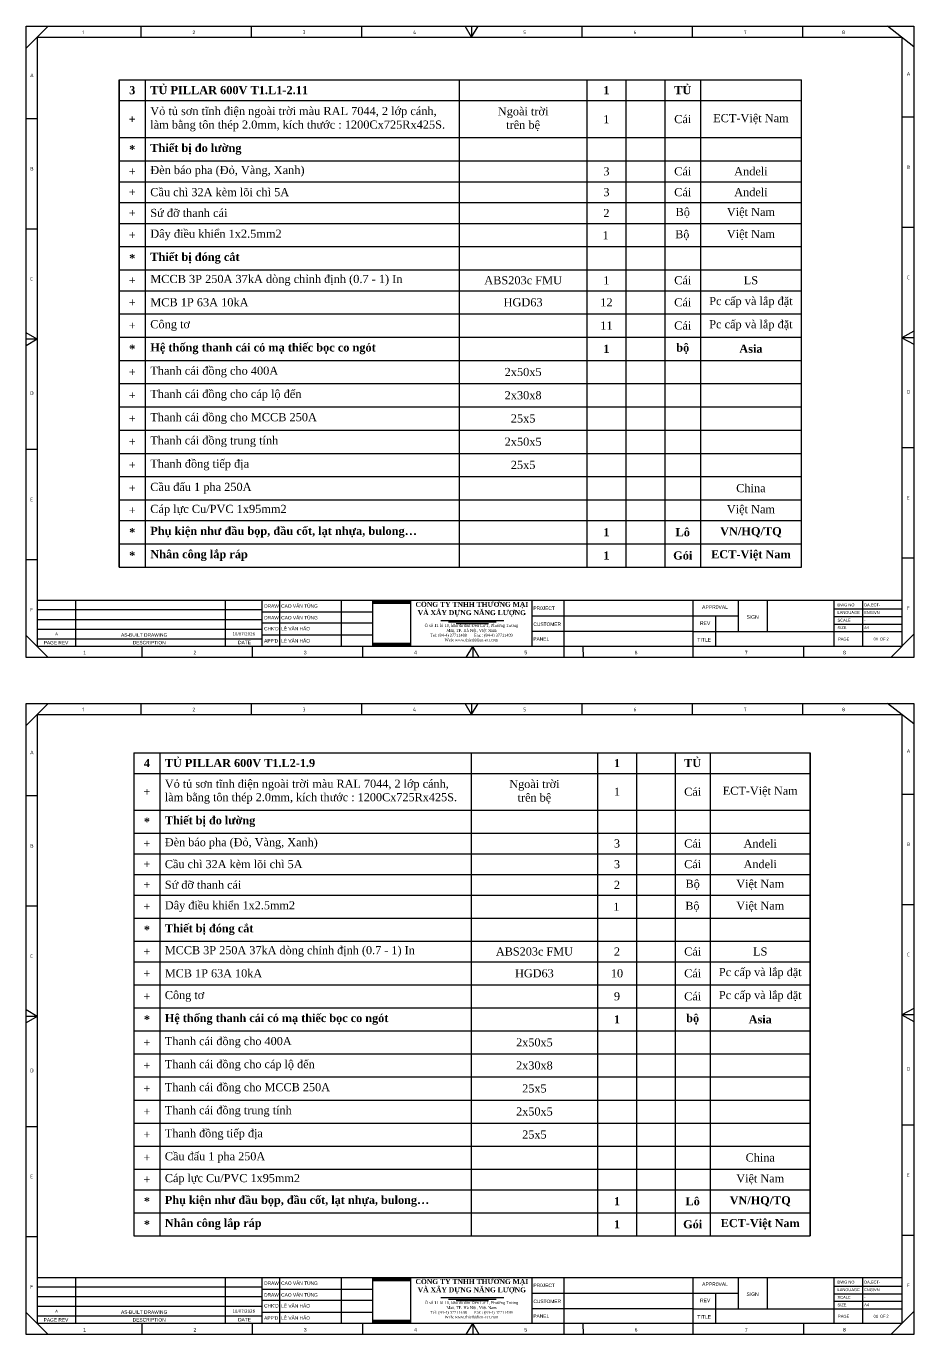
# Model space of a CAD drawing. Header units: millimetres. Extents: x -33730 to 17150, y -76829 to -27437.
# Drawn here: x -33730 to -27803, y -43823 to -35083 of the extents above; entities that cross this region are included whole.
import ezdxf
from ezdxf.enums import TextEntityAlignment as Align

# ---------------------------------------------------------------- set-up
doc = ezdxf.new("R2010")
doc.units = ezdxf.units.MM
doc.header["$LTSCALE"] = 3
doc.layers.add('0 @ 1', color=7, linetype='Continuous')
doc.layers.add('@.VISIBLE', color=7, linetype='Continuous')
doc.styles.add('Annotative', font='arial.ttf')
doc.styles.add('CET-H', font='verdana.ttf', dxfattribs={"height": 4})
doc.styles.add('ROMANS', font='isocp.shx', dxfattribs={"height": 2})
doc.styles.get("Standard").update_dxf_attribs({"font": 'arial.ttf'})

# ---------------------------------------------------------------- blocks, each defined once
blk = doc.blocks.new('KHUNG TEN CHUAN CET')
at = {"color": 134, "lineweight": 25}
for p, q in [((0, 219.81), (309.02, 219.81)), ((0, 0), (0, 219.81)), ((7.68, 219.81), (0, 212.13)), ((39.92, 219.81), (39.93, 215.97)), ((78.31, 219.81), (78.32, 215.97)), ((116.7, 219.81), (116.7, 215.97)), ((155.09, 215.97), (152.83, 219.81)), ((155.09, 219.81), (155.09, 215.97)), ((155.09, 215.97), (157.36, 219.81)), ((193.47, 219.81), (193.48, 215.97)), ((231.86, 219.81), (231.87, 215.97)), ((270.25, 219.81), (270.26, 215.97)), ((309.02, 212.63), (299.87, 219.81)), ((309.02, 219.81), (309.02, 0)), ((3.85, 215.97), (304.81, 215.97)), ((3.85, 215.97), (3.85, 3.83)), ((304.81, 215.97), (304.81, 3.83)), ((3.85, 187.57), (0, 187.57)), ((309.02, 188.1), (304.81, 188.09)), ((3.85, 149.18), (0, 149.18)), ((309.02, 149.71), (304.81, 149.71)), ((3.85, 110.79), (0, 113.06)), ((3.85, 110.79), (0, 110.79)), ((3.85, 110.79), (0, 108.53)), ((309.02, 113.59), (304.81, 111.32)), ((309.02, 111.32), (304.81, 111.32)), ((304.81, 111.32), (309.02, 109.06)), ((309.02, 72.94), (304.81, 72.93)), ((3.85, 72.4), (0, 72.4)), ((3.85, 34.02), (0, 34.01)), ((308.96, 34.55), (304.81, 34.54)), ((3.85, 19.95), (304.81, 19.95)), ((17.27, 3.85), (17.27, 19.95)), ((88.26, 3.83), (88.26, 19.95)), ((109.76, 3.83), (109.76, 19.95)), ((187.25, 0), (187.25, 19.95)), ((232.25, 0), (232.25, 19.95)), ((247.9, 19.95), (247.9, 8.98)), ((258.12, 8.98), (258.12, 19.95)), ((281.24, 8.98), (281.24, 19.95)), ((291.24, 8.98), (291.24, 19.95)), ((3.85, 16.64), (82.14, 16.64)), ((176.12, 14.45), (247.9, 14.45)), ((232.25, 14.45), (247.9, 14.45)), ((240.08, 3.83), (240.08, 14.45)), ((281.24, 16.9), (304.81, 16.9)), ((281.24, 14.26), (304.81, 14.26)), ((3.85, 13.25), (82.14, 13.25)), ((3.85, 9.87), (82.14, 9.87)), ((281.24, 11.62), (304.81, 11.62)), ((7.68, 0), (0, 7.68)), ((3.85, 6.51), (82.14, 6.51)), ((232.25, 8.98), (176.12, 8.98)), ((232.25, 8.98), (304.81, 8.98)), ((281.24, 3.83), (281.24, 8.98)), ((291.24, 3.83), (291.24, 8.98)), ((309.02, 8.05), (300.98, 0)), ((309.02, 0), (0, 0)), ((304.81, 3.83), (3.85, 3.83)), ((40.3, 3.83), (40.31, 0)), ((153.2, 0), (155.47, 3.83)), ((155.46, 3.83), (155.47, 0)), ((157.73, 0), (155.47, 3.83)), ((270.63, 3.83), (270.63, -0.07))]:
    blk.add_line(p, q, dxfattribs=at)
at = {"color": 134, "lineweight": 25, "ltscale": 50}
for p, q in [((69.36, 3.83), (69.36, 19.95)), ((82.14, 3.83), (82.14, 19.95)), ((120.7, 3.83), (120.7, 19.95)), ((133.95, 3.83), (133.95, 19.95)), ((176.12, 3.83), (176.12, 19.95)), ((82.14, 15.88), (120.7, 15.88)), ((82.14, 12.04), (120.7, 12.04)), ((82.14, 7.82), (120.7, 7.82)), ((78.69, 3.83), (78.69, 0)), ((117.08, 3.83), (117.08, 0)), ((193.85, 3.83), (193.86, 0))]:
    blk.add_line(p, q, dxfattribs=at)
at = {"color": 6}
for p, q in [((144.33, 12.9), (166.25, 12.9)), ((146.99, 12.4), (163.59, 12.4)), ((149.64, 11.85), (160.94, 11.85))]:
    blk.add_line(p, q, dxfattribs=at)
at = {"color": 7, "true_color": 0xffffff, "const_width": 1.35}
for points in [[(120.75, 19.26), (133.91, 19.26)], [(120.75, 4.52), (133.91, 4.52)]]:
    blk.add_lwpolyline(points, dxfattribs=at)
at = {"color": 134, "lineweight": 25, "style": 'ROMANS'}
for s, p in [('1', (19.5, 217.05)), ('2', (57.89, 217.05)), ('3', (96.28, 217.05)), ('4', (134.67, 217.05)), ('5', (173.05, 217.05)), ('6', (211.45, 217.05)), ('7', (249.83, 217.05)), ('8', (284.01, 217.05)), ('A', (1.37, 202.08)), ('A', (306.55, 202.61)), ('B', (1.4, 169.56)), ('B', (306.57, 170.09)), ('C', (1.4, 131.18)), ('C', (306.57, 131.71)), ('D', (1.4, 91.37)), ('D', (306.57, 91.9)), ('E', (1.4, 54.4)), ('E', (306.57, 54.93)), ('F', (1.4, 16.01)), ('F', (306.57, 16.54))]:
    blk.add_text(s, height=1.25, dxfattribs=at).set_placement(p)
at = {"color": 1, "insert": (155.16, 19.34), "char_height": 1.7247, "width": 46.2113, "attachment_point": 2}
blk.add_mtext('{\\fTimes New Roman|b1|i0|c0|p18;CÔNG TY TNHH THƯƠNG MẠI \\PVÀ XÂY DỰNG NĂNG LƯỢNG}', dxfattribs=at)
at = {"color": 3, "insert": (155.01, 11.66), "char_height": 0.99989, "width": 34.762, "attachment_point": 2}
blk.add_mtext('{\\fTimes New Roman|b0|i0|c163|p18;\\H1.029x;Ô số 11 lô 10, khu di dân Đền Lừ 1, Phường \\fTimes New Roman|b0|i0|c0|p18;Tương\\fTimes New Roman|b0|i0|c163|p18; Mai,\\fTimes New Roman|b0|i0|c0|p18; TP. Hà Nội, Việt Nam\\H0.9429x;\\P\\fTimes New Roman|b0|i0|c238|p18;Tel: (84-4) 37711488       Fax : (84-4) 37711499     \\PWeb: www.thietbidien-ect.com\\P\\fTimes New Roman|b0|i0|c0|p18;\\H1.03x;     }', dxfattribs=at)
at = {"style": 'Annotative'}
for tag, p in [('DRAW_1', (88.76, 17.91)), ('DRAW_2', (88.76, 13.85)), ('CHECKED', (88.76, 10.01)), ('APPROVED', (88.76, 5.79))]:
    blk.add_attdef(tag, text='', height=1.2, dxfattribs=at).set_placement(p, align=Align.MIDDLE_LEFT)
for tag, p in [('DRAWING_NO', (291.74, 17.78)), ('SCALE', (291.74, 12.47)), ('SIZE', (291.74, 9.86)), ('TOTAL_PAGE', (299.49, 5.93))]:
    blk.add_attdef(tag, p, '', height=1, dxfattribs=at)
for tag, height, style, p in [('PR0JECT', 1.2, 'Annotative', (209.75, 17.19)), ('CUSTOMER', 1.2, 'Annotative', (209.75, 11.6)), ('REV', 1, 'Annotative', (10.56, 8.19)), ('DATE', 1, 'CET-H', (75.75, 8.19)), ('PR0JECT_N0.', 1.2, 'Annotative', (209.75, 6.47)), ('TEN_BAN_VE', 1.2, 'Annotative', (260.66, 6.41))]:
    blk.add_attdef(tag, text='', height=height, dxfattribs=dict(style=style)).set_placement(p, align=Align.MIDDLE_CENTER)
blk.add_attdef('PAGE', text='', height=1, dxfattribs=at).set_placement((296.57, 5.9), align=Align.RIGHT)
at = {"layer": '0 @ 1', "color": 134, "lineweight": 25, "style": 'Annotative'}
for s, p in [('DRAW', (82.84, 17.92)), ('DRAW', (82.84, 13.85)), ("CHK'D", (82.84, 10.04)), ("APP'D", (82.84, 5.8))]:
    blk.add_text(s, height=1.2, dxfattribs=at).set_placement(p, align=Align.MIDDLE_LEFT)
for s, height, p in [('DWG NO', 1, (282.45, 17.78)), ('PR0JECT', 1.2, (176.59, 16.55)), ('APPR0VAL', 1.249, (235.31, 16.92)), ('SIGN', 1.249, (250.75, 13.47)), ('LANGUAGE ', 1, (282.45, 15.14)), ('ENG/VN', 1, (291.74, 15.14)), ('CUSTOMER', 1.2, (176.59, 10.98)), ('REV', 1.249, (234.58, 11.29)), ('SCALE ', 1, (282.45, 12.47)), ('SIZE ', 1, (282.45, 9.86)), ('PAGE REV', 1.2, (6.09, 4.54)), ('AS-BUILT DRAWING', 1.2, (33.02, 7.24)), ('DESCRIPTION', 1.2, (37.1, 4.57)), ('DATE', 1.2, (73.78, 4.61)), ('PANEL', 1.2, (176.56, 5.86)), ('TITLE ', 1.249, (233.67, 5.53)), ('PAGE ', 1, (282.64, 5.9)), ('OF', 1, (297.2, 5.9)), ('1', 1.25, (19.88, 1.07)), ('2', 1.25, (58.27, 1.07)), ('3', 1.25, (96.66, 1.07)), ('4', 1.25, (135.05, 1.07)), ('5', 1.25, (173.43, 1.07)), ('6', 1.25, (211.83, 1.07)), ('7', 1.25, (250.21, 1.07)), ('8', 1.25, (284.39, 1.07))]:
    blk.add_text(s, height=height, dxfattribs=at).set_placement(p)
blk = doc.blocks.new('*U2409')
ref = blk.add_blockref('KHUNG TEN CHUAN CET', (-33730.5, -39298.8), dxfattribs=dict(xscale=19.18109915809952, yscale=19.18109915809952, zscale=19.18109915809952))
ref.add_attrib('DATE', '10/07/2026', dxfattribs={"layer": '0 @ 1', "height": 19.18, "style": 'CET-H'}).set_placement((-32277.5, -39141.7), align=Align.MIDDLE_CENTER)
ref.add_attrib('APPROVED', 'LÊ VĂN HẢO', dxfattribs={"layer": '0 @ 1', "height": 23.02, "style": 'Annotative'}).set_placement((-32027.9, -39187.8), align=Align.MIDDLE_LEFT)
ref.add_attrib('CHECKED', 'LÊ VĂN HẢO', dxfattribs={"layer": '0 @ 1', "height": 23.02, "style": 'Annotative'}).set_placement((-32027.9, -39106.8), align=Align.MIDDLE_LEFT)
ref.add_attrib('DRAW_2', 'CAO VĂN TÙNG', dxfattribs={"layer": '0 @ 1', "height": 23.017, "style": 'Annotative'}).set_placement((-32027.9, -39033.2), align=Align.MIDDLE_LEFT)
ref.add_attrib('DRAW_1', 'CAO VĂN TÙNG', dxfattribs={"layer": '0 @ 1', "height": 23.017, "style": 'Annotative'}).set_placement((-32027.9, -38955.1), align=Align.MIDDLE_LEFT)
ref.add_attrib('TOTAL_PAGE', '2', (-27985.9, -39185.1), dxfattribs={"layer": '0 @ 1', "height": 19.2, "style": 'Annotative'})
ref.add_attrib('PAGE', '01', dxfattribs={"layer": '0 @ 1', "height": 19.18, "style": 'Annotative'}).set_placement((-28042, -39185.6), align=Align.RIGHT)
ref.add_attrib('DRAWING_NO', 'DA.ECT-', (-28134.6, -38957.6), dxfattribs={"layer": '0 @ 1', "height": 19.18, "style": 'Annotative'})
ref.add_attrib('SIZE', 'A4', (-28134.6, -39109.6), dxfattribs={"layer": '0 @ 1', "height": 19.18, "style": 'Annotative'})
ref.add_attrib('SCALE', '-', (-28134.6, -39059.5), dxfattribs={"layer": '0 @ 1', "height": 19.2, "style": 'Annotative'})
ref.add_attrib('REV', 'A', dxfattribs={"layer": '0 @ 1', "height": 19.2, "style": 'Annotative'}).set_placement((-33528, -39141.7), align=Align.MIDDLE_CENTER)
blk = doc.blocks.new('*U2411')
ref = blk.add_blockref('KHUNG TEN CHUAN CET', (-33730.5, -43821.6), dxfattribs=dict(xscale=19.18109915809952, yscale=19.18109915809952, zscale=19.18109915809952))
ref.add_attrib('DATE', '10/07/2026', dxfattribs={"layer": '0 @ 1', "height": 19.18, "style": 'CET-H'}).set_placement((-32277.5, -43664.5), align=Align.MIDDLE_CENTER)
ref.add_attrib('APPROVED', 'LÊ VĂN HẢO', dxfattribs={"layer": '0 @ 1', "height": 23.02, "style": 'Annotative'}).set_placement((-32027.9, -43710.7), align=Align.MIDDLE_LEFT)
ref.add_attrib('CHECKED', 'LÊ VĂN HẢO', dxfattribs={"layer": '0 @ 1', "height": 23.02, "style": 'Annotative'}).set_placement((-32027.9, -43629.7), align=Align.MIDDLE_LEFT)
ref.add_attrib('DRAW_2', 'CAO VĂN TÙNG', dxfattribs={"layer": '0 @ 1', "height": 23.017, "style": 'Annotative'}).set_placement((-32027.9, -43556), align=Align.MIDDLE_LEFT)
ref.add_attrib('DRAW_1', 'CAO VĂN TÙNG', dxfattribs={"layer": '0 @ 1', "height": 23.017, "style": 'Annotative'}).set_placement((-32027.9, -43478), align=Align.MIDDLE_LEFT)
ref.add_attrib('TOTAL_PAGE', '2', (-27985.9, -43708), dxfattribs={"layer": '0 @ 1', "height": 19.2, "style": 'Annotative'})
ref.add_attrib('PAGE', '01', dxfattribs={"layer": '0 @ 1', "height": 19.18, "style": 'Annotative'}).set_placement((-28042, -43708.5), align=Align.RIGHT)
ref.add_attrib('DRAWING_NO', 'DA.ECT-', (-28134.6, -43480.5), dxfattribs={"layer": '0 @ 1', "height": 19.18, "style": 'Annotative'})
ref.add_attrib('SIZE', 'A4', (-28134.6, -43632.5), dxfattribs={"layer": '0 @ 1', "height": 19.18, "style": 'Annotative'})
ref.add_attrib('SCALE', '-', (-28134.6, -43582.4), dxfattribs={"layer": '0 @ 1', "height": 19.2, "style": 'Annotative'})
ref.add_attrib('REV', 'A', dxfattribs={"layer": '0 @ 1', "height": 19.2, "style": 'Annotative'}).set_placement((-33528, -43664.5), align=Align.MIDDLE_CENTER)

msp = doc.modelspace()

# ---------------------------------------------------------------- linework, layer by layer
for p, q in [((-33110.51, -35440.75), (-28553.83, -35440.75)), ((-33110.51, -35440.75), (-33110.51, -38695.74)), ((-33109.39, -35579.93), (-33109.39, -35440.75)), ((-32934.83, -35440.75), (-32934.83, -38695.74)), ((-30838.12, -35440.75), (-30838.12, -38695.74)), ((-29986.17, -35440.75), (-29986.17, -38695.74)), ((-29725.47, -35440.75), (-29725.47, -38695.74)), ((-29464.77, -35440.75), (-29464.77, -38695.74)), ((-29227.41, -35440.75), (-29227.41, -38695.74)), ((-28554.96, -35440.75), (-28554.96, -38695.74)), ((-28553.83, -35579.93), (-28553.83, -35440.75)), ((-33109.39, -35579.93), (-28554.96, -35579.93)), ((-33109.39, -35827.24), (-33109.39, -35579.93)), ((-28553.83, -35827.24), (-28553.83, -35579.93)), ((-33109.39, -35827.24), (-28554.96, -35827.24)), ((-33109.39, -35982.6), (-33109.39, -35827.24)), ((-28553.83, -35982.6), (-28553.83, -35827.24)), ((-33109.39, -35982.6), (-28554.96, -35982.6)), ((-33109.39, -36121.94), (-33109.39, -35982.6)), ((-28553.83, -36121.94), (-28553.83, -35982.6)), ((-33109.39, -36121.94), (-28554.96, -36121.94)), ((-33109.39, -36260.97), (-33109.39, -36121.94)), ((-28553.83, -36260.97), (-28553.83, -36121.94)), ((-33109.39, -36260.97), (-28554.96, -36260.97)), ((-33109.39, -36399.74), (-33109.39, -36260.97)), ((-28553.83, -36399.74), (-28553.83, -36260.97)), ((-33109.39, -36399.74), (-28554.96, -36399.74)), ((-33109.39, -36554.91), (-33109.39, -36399.74)), ((-28553.83, -36554.91), (-28553.83, -36399.74)), ((-33109.39, -36554.91), (-28554.96, -36554.91)), ((-33109.39, -36710.27), (-33109.39, -36554.91)), ((-28553.83, -36710.27), (-28553.83, -36554.91)), ((-33109.39, -36710.27), (-28554.96, -36710.27)), ((-33109.39, -36849.61), (-33109.39, -36710.27)), ((-28553.83, -36849.61), (-28553.83, -36710.27)), ((-33109.39, -36849.61), (-28554.96, -36849.61)), ((-33109.39, -37004.62), (-33109.39, -36849.61)), ((-28553.83, -37004.62), (-28553.83, -36849.61)), ((-33109.39, -37004.62), (-28554.96, -37004.62)), ((-33109.39, -37159.63), (-33109.39, -37004.62)), ((-28553.83, -37159.63), (-28553.83, -37004.62)), ((-33109.39, -37159.63), (-28554.96, -37159.63)), ((-33109.39, -37314.99), (-33109.39, -37159.63)), ((-28553.83, -37314.99), (-28553.83, -37159.63)), ((-33109.39, -37314.99), (-28554.96, -37314.99)), ((-33109.39, -37470.16), (-33109.39, -37314.99)), ((-28553.83, -37470.16), (-28553.83, -37314.99)), ((-33109.39, -37470.16), (-28554.96, -37470.16)), ((-33109.39, -37625.32), (-33109.39, -37470.16)), ((-28553.83, -37625.32), (-28553.83, -37470.16)), ((-33109.39, -37625.32), (-28554.96, -37625.32)), ((-33109.39, -37780.49), (-33109.39, -37625.32)), ((-28553.83, -37780.49), (-28553.83, -37625.32)), ((-33109.39, -37780.49), (-28554.96, -37780.49)), ((-33109.39, -37935.66), (-33109.39, -37780.49)), ((-28553.83, -37935.66), (-28553.83, -37780.49)), ((-33109.39, -37935.66), (-28554.96, -37935.66)), ((-33109.39, -38090.82), (-33109.39, -37935.66)), ((-28553.83, -38090.82), (-28553.83, -37935.66)), ((-33109.39, -38090.82), (-28554.96, -38090.82)), ((-33109.39, -38245.83), (-33109.39, -38090.82)), ((-28553.83, -38245.83), (-28553.83, -38090.82)), ((-33109.39, -38245.83), (-28554.96, -38245.83)), ((-33109.39, -38385.02), (-33109.39, -38245.83)), ((-28553.83, -38385.02), (-28553.83, -38245.83)), ((-33109.39, -38385.02), (-28554.96, -38385.02)), ((-33109.39, -38540.38), (-33109.39, -38385.02)), ((-28553.83, -38540.38), (-28553.83, -38385.02)), ((-33109.39, -38540.38), (-28554.96, -38540.38)), ((-33109.39, -38695.74), (-33109.39, -38540.38)), ((-28553.83, -38695.74), (-28553.83, -38540.38)), ((-33110.51, -38695.74), (-28553.83, -38695.74)), ((-33011.47, -39935.42), (-28494.68, -39935.42)), ((-33011.47, -39935.42), (-33011.47, -43161.92)), ((-33010.35, -40073.39), (-33010.35, -39935.42)), ((-32837.32, -39935.42), (-32837.32, -43161.92)), ((-30758.98, -39935.42), (-30758.98, -43161.92)), ((-29914.48, -39935.42), (-29914.48, -43161.92)), ((-29656.07, -39935.42), (-29656.07, -43161.92)), ((-29397.65, -39935.42), (-29397.65, -43161.92)), ((-29162.37, -39935.42), (-29162.37, -43161.92)), ((-28495.8, -39935.42), (-28495.8, -43161.92)), ((-28494.68, -40073.39), (-28494.68, -39935.42)), ((-33010.35, -40073.39), (-28495.8, -40073.39)), ((-33010.35, -40318.53), (-33010.35, -40073.39)), ((-28494.68, -40318.53), (-28494.68, -40073.39)), ((-33010.35, -40318.53), (-28495.8, -40318.53)), ((-33010.35, -40472.53), (-33010.35, -40318.53)), ((-28494.68, -40472.53), (-28494.68, -40318.53)), ((-33010.35, -40472.53), (-28495.8, -40472.53)), ((-33010.35, -40610.65), (-33010.35, -40472.53)), ((-28494.68, -40610.65), (-28494.68, -40472.53)), ((-33010.35, -40610.65), (-28495.8, -40610.65)), ((-33010.35, -40748.46), (-33010.35, -40610.65)), ((-28494.68, -40748.46), (-28494.68, -40610.65)), ((-33010.35, -40748.46), (-28495.8, -40748.46)), ((-33010.35, -40886.02), (-33010.35, -40748.46)), ((-28494.68, -40886.02), (-28494.68, -40748.46)), ((-33010.35, -40886.02), (-28495.8, -40886.02)), ((-33010.35, -41039.83), (-33010.35, -40886.02)), ((-28494.68, -41039.83), (-28494.68, -40886.02)), ((-33010.35, -41039.83), (-28495.8, -41039.83)), ((-33010.35, -41193.83), (-33010.35, -41039.83)), ((-28494.68, -41193.83), (-28494.68, -41039.83)), ((-33010.35, -41193.83), (-28495.8, -41193.83)), ((-33010.35, -41331.95), (-33010.35, -41193.83)), ((-28494.68, -41331.95), (-28494.68, -41193.83)), ((-33010.35, -41331.95), (-28495.8, -41331.95)), ((-33010.35, -41485.6), (-33010.35, -41331.95)), ((-28494.68, -41485.6), (-28494.68, -41331.95)), ((-33010.35, -41485.6), (-28495.8, -41485.6)), ((-33010.35, -41639.26), (-33010.35, -41485.6)), ((-28494.68, -41639.26), (-28494.68, -41485.6)), ((-33010.35, -41639.26), (-28495.8, -41639.26)), ((-33010.35, -41793.26), (-33010.35, -41639.26)), ((-28494.68, -41793.26), (-28494.68, -41639.26)), ((-33010.35, -41793.26), (-28495.8, -41793.26)), ((-33010.35, -41947.06), (-33010.35, -41793.26)), ((-28494.68, -41947.06), (-28494.68, -41793.26)), ((-33010.35, -41947.06), (-28495.8, -41947.06)), ((-33010.35, -42100.87), (-33010.35, -41947.06)), ((-28494.68, -42100.87), (-28494.68, -41947.06)), ((-33010.35, -42100.87), (-28495.8, -42100.87)), ((-33010.35, -42254.68), (-33010.35, -42100.87)), ((-28494.68, -42254.68), (-28494.68, -42100.87)), ((-33010.35, -42254.68), (-28495.8, -42254.68)), ((-33010.35, -42408.49), (-33010.35, -42254.68)), ((-28494.68, -42408.49), (-28494.68, -42254.68)), ((-33010.35, -42408.49), (-28495.8, -42408.49)), ((-33010.35, -42562.3), (-33010.35, -42408.49)), ((-28494.68, -42562.3), (-28494.68, -42408.49)), ((-33010.35, -42562.3), (-28495.8, -42562.3)), ((-33010.35, -42715.95), (-33010.35, -42562.3)), ((-28494.68, -42715.95), (-28494.68, -42562.3)), ((-33010.35, -42715.95), (-28495.8, -42715.95)), ((-33010.35, -42853.92), (-33010.35, -42715.95)), ((-28494.68, -42853.92), (-28494.68, -42715.95)), ((-33010.35, -42853.92), (-28495.8, -42853.92)), ((-33010.35, -43007.92), (-33010.35, -42853.92)), ((-28494.68, -43007.92), (-28494.68, -42853.92)), ((-33010.35, -43007.92), (-28495.8, -43007.92)), ((-33010.35, -43161.92), (-33010.35, -43007.92)), ((-28494.68, -43161.92), (-28494.68, -43007.92)), ((-33011.47, -43161.92), (-28494.68, -43161.92))]:
    msp.add_line(p, q)

# ---------------------------------------------------------------- block references
at = {"layer": '@.VISIBLE'}
for name in ['*U2409', '*U2411']:
    msp.add_blockref(name, (0, 0), dxfattribs=at)

# ---------------------------------------------------------------- texts
for s, insert, char_height, width, attachment_point in [('{\\fTimes New Roman|b1|i0|c186;3', (-33022.39, -35510.34), 54.4577, 108.9644, 5), ('{\\fTimes New Roman|b1|i0|c186;TỦ PILLAR 600V T1.L1-2.11', (-32901.75, -35510.34), 54.4577, 2030.5429, 4), ('{\\fTimes New Roman|b1|i0|c186;1', (-29855.82, -35510.34), 54.4577, 194.5408, 5), ('{\\fTimes New Roman|b1|i0|c186;TỦ', (-29346.09, -35510.34), 54.4577, 171.2017, 5), ('{\\fTimes New Roman|b0|i0|c186;Vỏ tủ sơn tĩnh điện ngoài trời màu RAL 7044, 2 lớp cánh, làm bằng tôn thép 2.0mm, kích thước : 1200Cx725Rx425S. ', (-32901.75, -35703.58), 54.45769, 2030.5429, 4), ('{\\fTimes New Roman|b0|i0|c186;Ngoài trời ^Jtrên bệ', (-30412.15, -35703.58), 54.4577, 785.7957, 5), ('{\\fTimes New Roman|b1|i0|c186;+', (-33022.39, -35703.58), 54.4577, 108.9644, 5), ('{\\fTimes New Roman|b0|i0|c186;1', (-29855.82, -35703.58), 54.4577, 194.5408, 5), ('{\\fTimes New Roman|b0|i0|c186;Cái', (-29346.09, -35703.58), 54.4577, 171.2017, 5), ('{\\fTimes New Roman|b0|i0|c186;ECT-Việt Nam', (-28890.9, -35703.58), 54.4577, 606.8633, 5), ('{\\fTimes New Roman|b1|i0|c186;*', (-33022.39, -35904.92), 54.4577, 108.9644, 5), ('{\\fTimes New Roman|b1|i0|c186;Thiết bị đo lường', (-32901.75, -35904.92), 54.4577, 2030.5429, 4), ('{\\fTimes New Roman|b0|i0|c186;+', (-33022.39, -36052.27), 54.4577, 108.9644, 5), ('{\\fTimes New Roman|b0|i0|c186;Đèn báo pha (Đỏ, Vàng, Xanh)', (-32901.75, -36052.27), 54.4577, 2030.5429, 4), ('{\\fTimes New Roman|b0|i0|c186;3', (-29855.82, -36052.27), 54.4577, 194.5408, 5), ('{\\fTimes New Roman|b0|i0|c186;Cái', (-29346.09, -36052.27), 54.4577, 171.2017, 5), ('{\\fTimes New Roman|b0|i0|c186;Andeli', (-28890.9, -36052.27), 54.4577, 606.8633, 5), ('{\\fTimes New Roman|b0|i0|c186;+', (-33022.39, -36191.46), 54.4577, 108.9644, 5), ('{\\fTimes New Roman|b0|i0|c186;Cầu chì 32A kèm lõi chì 5A', (-32901.75, -36191.46), 54.4577, 2030.5429, 4), ('{\\fTimes New Roman|b0|i0|c186;3', (-29855.82, -36191.46), 54.4577, 194.5408, 5), ('{\\fTimes New Roman|b0|i0|c186;Cái', (-29346.09, -36191.46), 54.4577, 171.2017, 5), ('{\\fTimes New Roman|b0|i0|c186;Andeli', (-28890.9, -36191.46), 54.4577, 606.8633, 5), ('{\\fTimes New Roman|b0|i0|c186;+', (-33022.39, -36330.35), 54.4577, 108.9644, 5), ('{\\fTimes New Roman|b0|i0|c186;Sứ đỡ thanh cái', (-32901.75, -36330.35), 54.4577, 2030.5429, 4), ('{\\fTimes New Roman|b0|i0|c186;2', (-29855.82, -36330.35), 54.4577, 194.5408, 5), ('{\\fTimes New Roman|b0|i0|c186;Bộ', (-29346.09, -36330.35), 54.4577, 171.2017, 5), ('{\\fTimes New Roman|b0|i0|c186;Việt Nam', (-28890.9, -36330.35), 54.4577, 606.8633, 5), ('{\\fTimes New Roman|b0|i0|c186;Dây điều khiển 1x2.5mm2', (-32901.75, -36477.32), 54.4577, 2030.5429, 4), ('{\\fTimes New Roman|b0|i0|c0|p18;Bộ}', (-29348.85, -36479.13), 53.1918, 167.2221, 5), ('{\\fTimes New Roman|b0|i0|c186;Việt Nam', (-28890.9, -36477.32), 54.4577, 606.8633, 5), ('{\\fTimes New Roman|b0|i0|c186;+', (-33022.39, -36477.32), 54.4577, 108.9644, 5), ('{\\fTimes New Roman|b0|i0|c0|p18;1}', (-29861.86, -36479.13), 53.1918, 190.0185, 5), ('{\\fTimes New Roman|b1|i0|c186;*', (-33022.39, -36632.59), 54.4577, 108.9644, 5), ('{\\fTimes New Roman|b1|i0|c186;Thiết bị đóng cắt', (-32901.75, -36632.59), 54.4577, 2030.5429, 4), ('{\\fTimes New Roman|b0|i0|c186;+', (-33022.39, -36779.94), 54.4577, 108.9644, 5), ('{\\fTimes New Roman|b0|i0|c186;MCCB 3P 250A 37kA dòng chỉnh định (0.7 - 1) In', (-32901.75, -36779.94), 54.4577, 2030.5429, 4), ('{\\fTimes New Roman|b0|i0|c186;ABS203c FMU', (-30412.15, -36779.94), 54.4577, 785.7957, 5), ('{\\fTimes New Roman|b0|i0|c186;1', (-29855.82, -36779.94), 54.4577, 194.5408, 5), ('{\\fTimes New Roman|b0|i0|c186;Cái', (-29346.09, -36779.94), 54.4577, 171.2017, 5), ('{\\fTimes New Roman|b0|i0|c186;LS', (-28890.9, -36779.94), 54.4577, 606.8633, 5), ('{\\fTimes New Roman|b0|i0|c186;+', (-33022.39, -36927.11), 54.4577, 108.9644, 5), ('{\\fTimes New Roman|b0|i0|c186;MCB 1P 63A 10kA', (-32901.75, -36927.11), 54.4577, 2030.5429, 4), ('{\\fTimes New Roman|b0|i0|c186;HGD63', (-30412.15, -36927.11), 54.4577, 785.7957, 5), ('{\\fTimes New Roman|b0|i0|c186;12', (-29855.82, -36927.11), 54.4577, 194.5408, 5), ('{\\fTimes New Roman|b0|i0|c186;Cái', (-29346.09, -36927.11), 54.4577, 171.2017, 5), ('{\\fTimes New Roman|b0|i0|c186;\\c255;Pc cấp và lắp đặt', (-28890.9, -36927.11), 54.4577, 606.8633, 5), ('{\\fTimes New Roman|b0|i0|c186;Công tơ ', (-32901.75, -37082.12), 54.4577, 2030.5429, 4), ('{\\fTimes New Roman|b0|i0|c186;11', (-29855.82, -37082.12), 54.4577, 194.5408, 5), ('{\\fTimes New Roman|b0|i0|c186;Cái', (-29346.09, -37082.12), 54.4577, 171.2017, 5), ('{\\fTimes New Roman|b0|i0|c186;\\c255;Pc cấp và lắp đặt', (-28890.9, -37082.12), 54.4577, 606.8633, 5), ('{\\fTimes New Roman|b0|i0|c186;+', (-33022.39, -37082.12), 54.4577, 108.9644, 5), ('{\\fTimes New Roman|b1|i0|c186;\\c255;*', (-33022.39, -37237.31), 54.4577, 108.9644, 5), ('{\\fTimes New Roman|b1|i0|c186;\\c255;Hệ thống thanh cái có mạ thiếc bọc co ngót', (-32901.75, -37237.31), 54.4577, 2030.5429, 4), ('{\\fTimes New Roman|b1|i0|c186;\\c255;1', (-29855.82, -37237.31), 54.4577, 194.5408, 5), ('{\\fTimes New Roman|b1|i0|c186;\\c255;bộ', (-29346.09, -37237.31), 54.4577, 171.2017, 5), ('{\\fTimes New Roman|b1|i0|c186;\\c255;Asia', (-28890.9, -37237.31), 54.4577, 606.8633, 5), ('{\\fTimes New Roman|b0|i0|c186;+', (-33022.39, -37392.57), 54.4577, 108.9644, 5), ('{\\fTimes New Roman|b0|i0|c186;Thanh cái đồng cho 400A', (-32901.75, -37392.57), 54.4577, 2030.5429, 4), ('{\\fTimes New Roman|b0|i0|c186;2x50x5', (-30412.15, -37392.57), 54.4577, 785.7957, 5), ('{\\fTimes New Roman|b0|i0|c186;+', (-33022.39, -37547.74), 54.4577, 108.9644, 5), ('{\\fTimes New Roman|b0|i0|c186;Thanh cái đồng cho cáp lộ đến', (-32901.75, -37547.74), 54.4577, 2030.5429, 4), ('{\\fTimes New Roman|b0|i0|c186;2x30x8', (-30412.15, -37547.74), 54.4577, 785.7957, 5), ('{\\fTimes New Roman|b0|i0|c186;Thanh cái đồng cho MCCB 250A', (-32901.75, -37702.91), 54.4577, 2030.5429, 4), ('{\\fTimes New Roman|b0|i0|c186;+', (-33022.39, -37702.91), 54.4577, 108.9644, 5), ('{\\fTimes New Roman|b0|i0|c186;25x5', (-30412.15, -37702.91), 54.4577, 785.7957, 5), ('{\\fTimes New Roman|b0|i0|c186;+', (-33022.39, -37858.07), 54.4577, 108.9644, 5), ('{\\fTimes New Roman|b0|i0|c186;Thanh cái đồng trung tính', (-32901.75, -37858.07), 54.4577, 2030.5429, 4), ('{\\fTimes New Roman|b0|i0|c186;2x50x5', (-30412.15, -37858.07), 54.4577, 785.7957, 5), ('{\\fTimes New Roman|b0|i0|c186;+', (-33022.39, -38013.24), 54.4577, 108.9644, 5), ('{\\fTimes New Roman|b0|i0|c186;Thanh đồng tiếp địa', (-32901.75, -38013.24), 54.4577, 2030.5429, 4), ('{\\fTimes New Roman|b0|i0|c186;25x5', (-30412.15, -38013.24), 54.4577, 785.7957, 5), ('{\\fTimes New Roman|b0|i0|c186;+', (-33022.39, -38168.33), 54.4577, 108.9644, 5), ('{\\fTimes New Roman|b0|i0|c186;Cầu đấu 1 pha 250A', (-32901.75, -38168.33), 54.4577, 2030.5429, 4), ('{\\fTimes New Roman|b0|i0|c186;China', (-28890.9, -38168.33), 54.4577, 606.8633, 5), ('{\\fTimes New Roman|b0|i0|c186;Cáp lực Cu/PVC 1x95mm2', (-32901.75, -38315.43), 54.4577, 2030.5429, 4), ('{\\fTimes New Roman|b0|i0|c186;Việt Nam', (-28890.9, -38315.43), 54.4577, 606.8633, 5), ('{\\fTimes New Roman|b0|i0|c186;+', (-33022.39, -38315.43), 54.4577, 108.9644, 5), ('{\\fTimes New Roman|b1|i0|c186;*', (-33022.39, -38462.7), 54.4577, 108.9644, 5), ('{\\fTimes New Roman|b1|i0|c186;Phụ kiện như đầu bọp, đầu cốt, lạt nhựa, bulong…', (-32901.75, -38462.7), 54.4577, 2030.5429, 4), ('{\\fTimes New Roman|b1|i0|c186;1', (-29855.82, -38462.7), 54.4577, 194.5408, 5), ('{\\fTimes New Roman|b1|i0|c186;Lô', (-29346.09, -38462.7), 54.4577, 171.2017, 5), ('{\\fTimes New Roman|b1|i0|c186;VN/HQ/TQ', (-28890.9, -38462.7), 54.4577, 606.8633, 5), ('{\\fTimes New Roman|b1|i0|c186;*', (-33022.39, -38618.06), 54.4577, 108.9644, 5), ('{\\fTimes New Roman|b1|i0|c186;Nhân công lắp ráp ', (-32901.75, -38618.06), 54.4577, 2030.5429, 4), ('{\\fTimes New Roman|b1|i0|c186;1', (-29855.82, -38618.06), 54.4577, 194.5408, 5), ('{\\fTimes New Roman|b1|i0|c186;Gói', (-29346.09, -38618.06), 54.4577, 171.2017, 5), ('{\\fTimes New Roman|b1|i0|c186;ECT-Việt Nam', (-28890.9, -38618.06), 54.4577, 606.8633, 5), ('{\\fTimes New Roman|b1|i0|c186;4', (-32924.12, -40004.4), 53.9809, 108.0105, 5), ('{\\fTimes New Roman|b1|i0|c186;TỦ PILLAR 600V T1.L2-1.9', (-32804.53, -40004.4), 53.9809, 2012.7665, 4), ('{\\fTimes New Roman|b1|i0|c186;1', (-29785.27, -40004.4), 53.9809, 192.8376, 5), ('{\\fTimes New Roman|b1|i0|c186;TỦ', (-29280.01, -40004.4), 53.9809, 169.703, 5), ('{\\fTimes New Roman|b0|i0|c186;Vỏ tủ sơn tĩnh điện ngoài trời màu RAL 7044, 2 lớp cánh, làm bằng tôn thép 2.0mm, kích thước : 1200Cx725Rx425S. ', (-32804.53, -40195.96), 53.98094, 2012.7665, 4), ('{\\fTimes New Roman|b0|i0|c186;Ngoài trời ^Jtrên bệ', (-30336.73, -40195.96), 53.9809, 778.9164, 5), ('{\\fTimes New Roman|b1|i0|c186;+', (-32924.12, -40195.96), 53.9809, 108.0105, 5), ('{\\fTimes New Roman|b0|i0|c186;1', (-29785.27, -40195.96), 53.9809, 192.8376, 5), ('{\\fTimes New Roman|b0|i0|c186;Cái', (-29280.01, -40195.96), 53.9809, 169.703, 5), ('{\\fTimes New Roman|b0|i0|c186;ECT-Việt Nam', (-28828.8, -40195.96), 53.9809, 601.5505, 5), ('{\\fTimes New Roman|b1|i0|c186;*', (-32924.12, -40395.53), 53.9809, 108.0105, 5), ('{\\fTimes New Roman|b1|i0|c186;Thiết bị đo lường', (-32804.53, -40395.53), 53.9809, 2012.7665, 4), ('{\\fTimes New Roman|b0|i0|c186;+', (-32924.12, -40541.59), 53.9809, 108.0105, 5), ('{\\fTimes New Roman|b0|i0|c186;Đèn báo pha (Đỏ, Vàng, Xanh)', (-32804.53, -40541.59), 53.9809, 2012.7665, 4), ('{\\fTimes New Roman|b0|i0|c186;3', (-29785.27, -40541.59), 53.9809, 192.8376, 5), ('{\\fTimes New Roman|b0|i0|c186;Cái', (-29280.01, -40541.59), 53.9809, 169.703, 5), ('{\\fTimes New Roman|b0|i0|c186;Andeli', (-28828.8, -40541.59), 53.9809, 601.5505, 5), ('{\\fTimes New Roman|b0|i0|c186;+', (-32924.12, -40679.56), 53.9809, 108.0105, 5), ('{\\fTimes New Roman|b0|i0|c186;Cầu chì 32A kèm lõi chì 5A', (-32804.53, -40679.56), 53.9809, 2012.7665, 4), ('{\\fTimes New Roman|b0|i0|c186;3', (-29785.27, -40679.56), 53.9809, 192.8376, 5), ('{\\fTimes New Roman|b0|i0|c186;Cái', (-29280.01, -40679.56), 53.9809, 169.703, 5), ('{\\fTimes New Roman|b0|i0|c186;Andeli', (-28828.8, -40679.56), 53.9809, 601.5505, 5), ('{\\fTimes New Roman|b0|i0|c186;+', (-32924.12, -40817.24), 53.9809, 108.0105, 5), ('{\\fTimes New Roman|b0|i0|c186;Sứ đỡ thanh cái', (-32804.53, -40817.24), 53.9809, 2012.7665, 4), ('{\\fTimes New Roman|b0|i0|c186;2', (-29785.27, -40817.24), 53.9809, 192.8376, 5), ('{\\fTimes New Roman|b0|i0|c186;Bộ', (-29280.01, -40817.24), 53.9809, 169.703, 5), ('{\\fTimes New Roman|b0|i0|c186;Việt Nam', (-28828.8, -40817.24), 53.9809, 601.5505, 5), ('{\\fTimes New Roman|b0|i0|c186;+', (-32924.12, -40962.92), 53.9809, 108.0105, 5), ('{\\fTimes New Roman|b0|i0|c186;Dây điều khiển 1x2.5mm2', (-32804.53, -40962.92), 53.9809, 2012.7665, 4), ('{\\fTimes New Roman|b0|i0|c0|p18;1}', (-29788.95, -40964.05), 53.1918, 190.0185, 5), ('{\\fTimes New Roman|b0|i0|c0|p18;Bộ}', (-29281.73, -40964.05), 53.1918, 167.2221, 5), ('{\\fTimes New Roman|b0|i0|c186;Việt Nam', (-28828.8, -40962.92), 53.9809, 601.5505, 5), ('{\\fTimes New Roman|b1|i0|c186;Thiết bị đóng cắt', (-32804.53, -41116.83), 53.9809, 2012.7665, 4), ('{\\fTimes New Roman|b1|i0|c186;*', (-32924.12, -41116.83), 53.9809, 108.0105, 5), ('{\\fTimes New Roman|b0|i0|c186;+', (-32924.12, -41262.89), 53.9809, 108.0105, 5), ('{\\fTimes New Roman|b0|i0|c186;MCCB 3P 250A 37kA dòng chỉnh định (0.7 - 1) In', (-32804.53, -41262.89), 53.9809, 2012.7665, 4), ('{\\fTimes New Roman|b0|i0|c186;ABS203c FMU', (-30336.73, -41262.89), 53.9809, 778.9164, 5), ('{\\fTimes New Roman|b0|i0|c186;2', (-29785.27, -41262.89), 53.9809, 192.8376, 5), ('{\\fTimes New Roman|b0|i0|c186;Cái', (-29280.01, -41262.89), 53.9809, 169.703, 5), ('{\\fTimes New Roman|b0|i0|c186;LS', (-28828.8, -41262.89), 53.9809, 601.5505, 5), ('{\\fTimes New Roman|b0|i0|c186;+', (-32924.12, -41408.78), 53.9809, 108.0105, 5), ('{\\fTimes New Roman|b0|i0|c186;MCB 1P 63A 10kA', (-32804.53, -41408.78), 53.9809, 2012.7665, 4), ('{\\fTimes New Roman|b0|i0|c186;HGD63', (-30336.73, -41408.78), 53.9809, 778.9164, 5), ('{\\fTimes New Roman|b0|i0|c186;10', (-29785.27, -41408.78), 53.9809, 192.8376, 5), ('{\\fTimes New Roman|b0|i0|c186;Cái', (-29280.01, -41408.78), 53.9809, 169.703, 5), ('{\\fTimes New Roman|b0|i0|c186;\\c255;Pc cấp và lắp đặt', (-28828.8, -41408.78), 53.9809, 601.5505, 5), ('{\\fTimes New Roman|b0|i0|c186;+', (-32924.12, -41562.43), 53.9809, 108.0105, 5), ('{\\fTimes New Roman|b0|i0|c186;Công tơ ', (-32804.53, -41562.43), 53.9809, 2012.7665, 4), ('{\\fTimes New Roman|b0|i0|c186;9', (-29785.27, -41562.43), 53.9809, 192.8376, 5), ('{\\fTimes New Roman|b0|i0|c186;Cái', (-29280.01, -41562.43), 53.9809, 169.703, 5), ('{\\fTimes New Roman|b0|i0|c186;\\c255;Pc cấp và lắp đặt', (-28828.8, -41562.43), 53.9809, 601.5505, 5), ('{\\fTimes New Roman|b1|i0|c186;\\c255;*', (-32924.12, -41716.26), 53.9809, 108.0105, 5), ('{\\fTimes New Roman|b1|i0|c186;\\c255;Hệ thống thanh cái có mạ thiếc bọc co ngót', (-32804.53, -41716.26), 53.9809, 2012.7665, 4), ('{\\fTimes New Roman|b1|i0|c186;\\c255;1', (-29785.27, -41716.26), 53.9809, 192.8376, 5), ('{\\fTimes New Roman|b1|i0|c186;\\c255;bộ', (-29280.01, -41716.26), 53.9809, 169.703, 5), ('{\\fTimes New Roman|b1|i0|c186;\\c255;Asia', (-28828.8, -41716.26), 53.9809, 601.5505, 5), ('{\\fTimes New Roman|b0|i0|c186;+', (-32924.12, -41870.16), 53.9809, 108.0105, 5), ('{\\fTimes New Roman|b0|i0|c186;Thanh cái đồng cho 400A', (-32804.53, -41870.16), 53.9809, 2012.7665, 4), ('{\\fTimes New Roman|b0|i0|c186;2x50x5', (-30336.73, -41870.16), 53.9809, 778.9164, 5), ('{\\fTimes New Roman|b0|i0|c186;+', (-32924.12, -42023.97), 53.9809, 108.0105, 5), ('{\\fTimes New Roman|b0|i0|c186;Thanh cái đồng cho cáp lộ đến', (-32804.53, -42023.97), 53.9809, 2012.7665, 4), ('{\\fTimes New Roman|b0|i0|c186;2x30x8', (-30336.73, -42023.97), 53.9809, 778.9164, 5), ('{\\fTimes New Roman|b0|i0|c186;+', (-32924.12, -42177.78), 53.9809, 108.0105, 5), ('{\\fTimes New Roman|b0|i0|c186;Thanh cái đồng cho MCCB 250A', (-32804.53, -42177.78), 53.9809, 2012.7665, 4), ('{\\fTimes New Roman|b0|i0|c186;25x5', (-30336.73, -42177.78), 53.9809, 778.9164, 5), ('{\\fTimes New Roman|b0|i0|c186;Thanh cái đồng trung tính', (-32804.53, -42331.59), 53.9809, 2012.7665, 4), ('{\\fTimes New Roman|b0|i0|c186;+', (-32924.12, -42331.59), 53.9809, 108.0105, 5), ('{\\fTimes New Roman|b0|i0|c186;2x50x5', (-30336.73, -42331.59), 53.9809, 778.9164, 5), ('{\\fTimes New Roman|b0|i0|c186;+', (-32924.12, -42485.39), 53.9809, 108.0105, 5), ('{\\fTimes New Roman|b0|i0|c186;Thanh đồng tiếp địa', (-32804.53, -42485.39), 53.9809, 2012.7665, 4), ('{\\fTimes New Roman|b0|i0|c186;25x5', (-30336.73, -42485.39), 53.9809, 778.9164, 5), ('{\\fTimes New Roman|b0|i0|c186;+', (-32924.12, -42639.12), 53.9809, 108.0105, 5), ('{\\fTimes New Roman|b0|i0|c186;Cầu đấu 1 pha 250A', (-32804.53, -42639.12), 53.9809, 2012.7665, 4), ('{\\fTimes New Roman|b0|i0|c186;China', (-28828.8, -42639.12), 53.9809, 601.5505, 5), ('{\\fTimes New Roman|b0|i0|c186;+', (-32924.12, -42784.94), 53.9809, 108.0105, 5), ('{\\fTimes New Roman|b0|i0|c186;Cáp lực Cu/PVC 1x95mm2', (-32804.53, -42784.94), 53.9809, 2012.7665, 4), ('{\\fTimes New Roman|b0|i0|c186;Việt Nam', (-28828.8, -42784.94), 53.9809, 601.5505, 5), ('{\\fTimes New Roman|b1|i0|c186;*', (-32924.12, -42930.92), 53.9809, 108.0105, 5), ('{\\fTimes New Roman|b1|i0|c186;Phụ kiện như đầu bọp, đầu cốt, lạt nhựa, bulong…', (-32804.53, -42930.92), 53.9809, 2012.7665, 4), ('{\\fTimes New Roman|b1|i0|c186;1', (-29785.27, -42930.92), 53.9809, 192.8376, 5), ('{\\fTimes New Roman|b1|i0|c186;Lô', (-29280.01, -42930.92), 53.9809, 169.703, 5), ('{\\fTimes New Roman|b1|i0|c186;VN/HQ/TQ', (-28828.8, -42930.92), 53.9809, 601.5505, 5), ('{\\fTimes New Roman|b1|i0|c186;*', (-32924.12, -43084.92), 53.9809, 108.0105, 5), ('{\\fTimes New Roman|b1|i0|c186;Nhân công lắp ráp ', (-32804.53, -43084.92), 53.9809, 2012.7665, 4), ('{\\fTimes New Roman|b1|i0|c186;1', (-29785.27, -43084.92), 53.9809, 192.8376, 5), ('{\\fTimes New Roman|b1|i0|c186;Gói', (-29280.01, -43084.92), 53.9809, 169.703, 5), ('{\\fTimes New Roman|b1|i0|c186;ECT-Việt Nam', (-28828.8, -43084.92), 53.9809, 601.5505, 5)]:
    msp.add_mtext(s, dxfattribs=dict(insert=insert, char_height=char_height, width=width, attachment_point=attachment_point))

doc.saveas('drawing.dxf')
